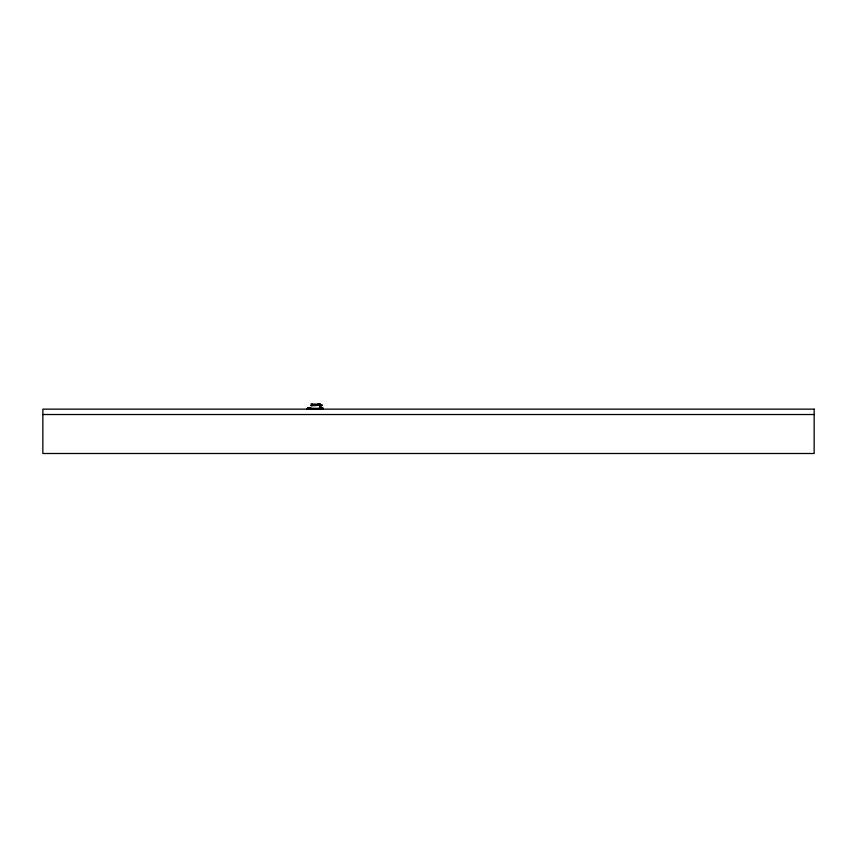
<?xml version="1.0" encoding="UTF-8"?>
<svg xmlns="http://www.w3.org/2000/svg" width="857" height="857" viewBox="0 0 857 857"><rect width="100%" height="100%" fill="white"/><g stroke="black" fill="none" stroke-linecap="round" stroke-linejoin="round"><path stroke-width="1.29" d="M311.348 408.993L312.023 409.143L310.416 409.014L310.384 407.643L310.534 408.575L319.907 408.575C315.537 408.478 324.117 409.475 320.1 404.193M312.13 404.065L311.959 404.065M320.132 405.211C318.183 408.253 323.582 409.485 323.143 409.003L307.245 409.025L311.477 408.993M310.92 409.046L309.966 409.035L310.213 407.45L310.127 409.089L311.487 409.143L310.973 408.993M310.48 408.993C310.427 408.714 310.438 408.103 310.448 408.061C310.502 407.429 310.159 409.378 310.898 408.725L310.705 408.896M310.791 404.065L320.1 404.161L317.797 404.065M323.057 409.003L320.025 409.143L321.632 409.143L321.568 408.35L320.239 408.382L320.197 407.118L320.218 408.403L323.153 408.435L307.363 408.296L310.438 408.543L310.17 407.728C308.938 410.396 312.698 407.321 310.684 408.575M310.363 407.911L310.373 409.014L310.459 407.911M319.704 404.118L319.168 404.086L319.961 404.054M323.046 408.307L320.786 408.296L320.872 409.057L319.886 409.132L319.907 408.264L323.057 408.414M310.395 409.003L310.298 407.878L310.245 409.121L308.07 409.143L310.47 408.275M322.703 408.307L320.122 408.371L320.197 407.193L319.886 409.014L320.175 407.182L320.272 408.328L323.035 408.296L323.089 409.121L322.211 409.143L323.057 409.132M310.191 407.45C311.862 410.61 306.399 408.093 310.48 408.5M322.81 409.003C320.561 409.228 323.335 408.939 322.993 409.143C320.614 408.211 324.053 410.075 322.735 408.425M310.223 408.296L309.848 409.143L310.17 407.932M319.897 408.468L322.136 408.393L322.832 409.132M322.65 409.143C323.068 408.125 319.19 409.282 320.207 407.236M310.255 408.114C310.748 409.014 307.267 407.932 309.87 408.296M322.414 409.014C322.018 409.517 318.493 408.082 320.464 409.143C321.975 408.168 321.9 409.357 322.532 408.393M321.514 409.003L319.929 409.11L319.918 408.318L319.972 409.089L322.393 409.121M310.105 409.014L308.509 409.143L309.955 408.35L307.245 408.435M309.955 409.046C310.03 409.517 306.956 408.361 309.988 408.328M322.125 408.393C323.4 408.521 319.629 408.028 319.8 409.11L318.59 409.046L322.168 408.296M309.056 408.296L307.342 408.307L309.581 408.393M320.411 408.393L319.95 409.046L320.572 409.003M310.352 408.018L310.405 407.643M309.613 409.025L308.349 409.132L309.409 408.296L309.645 409.057L308.884 409.132L308.863 408.414M320.239 408.082L320.1 409.003L319.329 408.993M320.122 408.371L319.982 409.143L320.122 408.371C321 410.085 318.504 406.85 321.761 408.318M321.621 408.307C320.015 408.125 319.586 409.41 319.457 408.993M321.739 408.414L320.4 408.296L321.343 408.296M320.143 409.003L319.715 408.735M308.724 408.435L308.456 408.435M308.777 409.014L307.792 409.143L308.349 408.307M318.504 409.143L319.018 408.671L318.536 408.993M308.67 409.003L307.427 409.014L308.745 409.025M322.136 409.003L321.461 409.025L322.296 409.132M308.359 409.014C306.924 408.607 308.863 407.557 308.124 409.143L307.438 409.132L308.466 409.057M308.263 409.003C307.706 408.253 307.942 408.307 308.134 408.307M308.07 409.025L307.256 409.057L308.081 409.003M307.245 409.003C308.595 407.171 307.299 410.085 307.899 409.003M321.504 409.078L322.039 409.014M319.682 409.143L319.929 408.296M307.792 408.414L307.877 408.296M320.797 408.296L320.904 408.307M320.036 408.339L319.982 409.014L320.068 408.35M42.85 414.52L814.15 414.52M311.712 408.993L311.841 408.993M319.736 409.11L319.865 408.993M311.52 408.725L312.012 409.143M322.253 405.179L311.037 405.629L322.253 405.179M814.15 409.143L42.85 409.143L42.85 453.503L814.15 453.503L814.15 409.143"/></g></svg>
